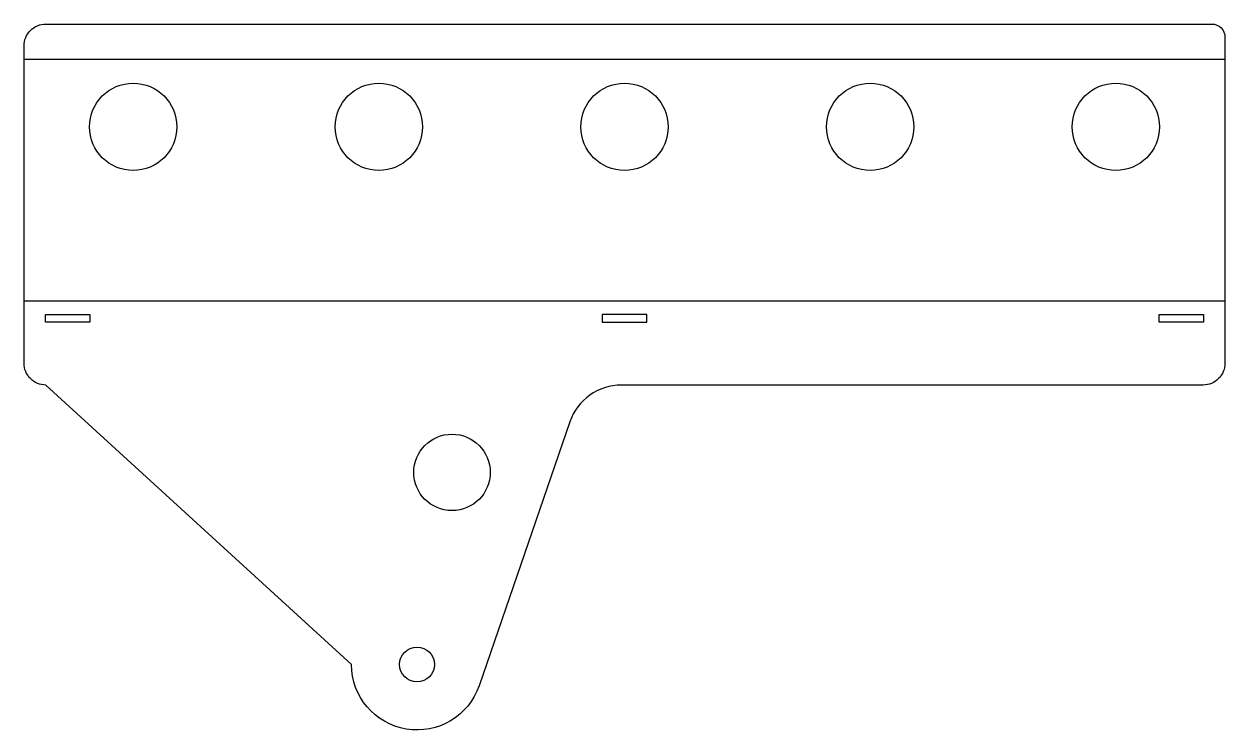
# Model space of a CAD drawing. Extents: x 0 to 550, y -175 to 148.
import ezdxf

# ---------------------------------------------------------------- set-up
doc = ezdxf.new("R2010")
doc.units = 0

msp = doc.modelspace()

# ---------------------------------------------------------------- linework, layer by layer
at = {"layer": '1'}
msp.add_lwpolyline([(550, 142.37), (550, -7, -0.414214), (540, -17), (273.6, -17, 0.320177), (249.96, -33.87), (208.37, -154.76, -0.846678), (150, -145), (10, -17, -0.414214), (0, -7), (0, 138.37, -0.414214), (10, 148.37), (544, 148.37, -0.414214)], format="xyb", close=True, dxfattribs=at)
for points in [[(30.2, 15.25), (30.2, 11.75), (9.8, 11.75), (9.8, 15.25)], [(285.2, 15.25), (264.8, 15.25), (264.8, 11.75), (285.2, 11.75)], [(540.2, 15.25), (540.2, 11.75), (519.8, 11.75), (519.8, 15.25)]]:
    msp.add_lwpolyline(points, close=True, dxfattribs=at)
for centre, radius in [((50, 101.26), 20), ((162.5, 101.26), 20), ((275, 101.26), 20), ((387.5, 101.26), 20), ((500, 101.26), 20), ((196, -57), 17.5), ((180, -145), 8)]:
    msp.add_circle(centre, radius, dxfattribs=at)
at = {"layer": '2'}
for p, q in [((0, 132.25), (550, 132.25)), ((0, 21.5), (550, 21.5))]:
    msp.add_line(p, q, dxfattribs=at)

doc.saveas('drawing.dxf')
